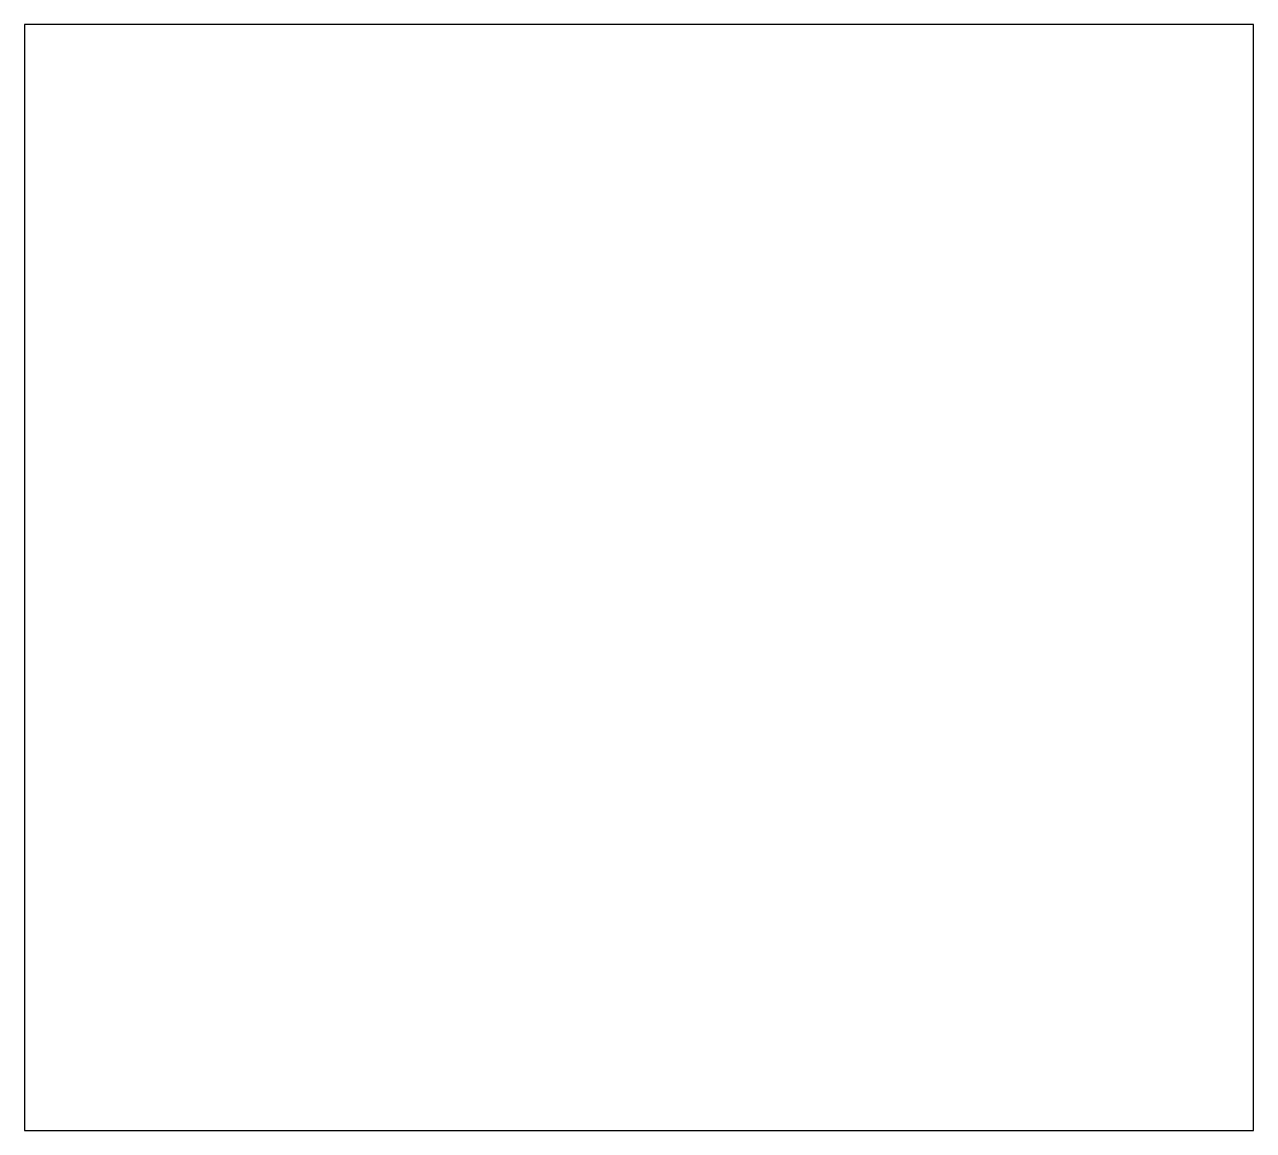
# Model space of a CAD drawing. Extents: x -100 to 100, y -90 to 90.
import ezdxf

# ---------------------------------------------------------------- set-up
doc = ezdxf.new("R2010")
doc.units = 0

msp = doc.modelspace()

# ---------------------------------------------------------------- linework, layer by layer
at = {"layer": 'FR-4 (LOSSY)'}
msp.add_lwpolyline([(-100, 90), (-100, -90), (-100, -90), (100, -90), (100, -90), (100, 90), (100, 90), (-100, 90)], close=True, dxfattribs=at)

doc.saveas('drawing.dxf')
